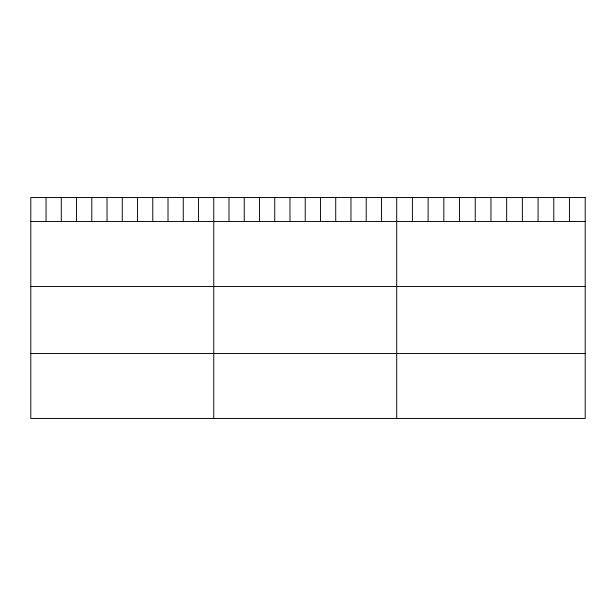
<?xml version="1.0" encoding="UTF-8"?>
<svg xmlns="http://www.w3.org/2000/svg" width="616" height="616" viewBox="0 0 616 616"><rect width="100%" height="100%" fill="white"/><g stroke="black" fill="none" stroke-linecap="round" stroke-linejoin="round"><path stroke-width="0.92" d="M30.8 221.521L585.2 221.521M30.8 286.525L585.2 286.525M30.8 353.499L585.2 353.499M569.492 197.497L569.492 221.521M553.784 197.497L553.784 221.521M538.076 197.497L538.076 221.521M522.368 197.497L522.368 221.521M506.66 197.497L506.66 221.521M490.952 197.497L490.952 221.521M475.244 197.497L475.244 221.521M459.536 197.497L459.536 221.521M443.828 197.497L443.828 221.521M428.12 197.497L428.12 221.521M412.412 197.497L412.412 221.521M396.704 197.497L396.704 418.503M381.458 197.497L381.458 221.521M366.212 197.497L366.212 221.521M350.966 197.497L350.966 221.521M335.72 197.497L335.72 221.521M320.474 197.497L320.474 221.521M305.228 197.497L305.228 221.521M289.982 197.497L289.982 221.521M274.736 197.497L274.736 221.521M259.49 197.497L259.49 221.521M244.244 197.497L244.244 221.521M228.998 197.497L228.998 221.521M213.752 197.497L213.752 418.503M198.506 197.497L198.506 221.521M183.26 197.497L183.26 221.521M168.014 197.497L168.014 221.521M152.768 197.497L152.768 221.521M137.522 197.497L137.522 221.521M122.276 197.497L122.276 221.521M107.03 197.497L107.03 221.521M91.784 197.497L91.784 221.521M76.538 197.497L76.538 221.521M61.292 197.497L61.292 221.521M46.046 197.497L46.046 221.521M585.2 197.497L30.8 197.497L30.8 418.503L585.2 418.503L585.2 197.497"/></g></svg>
